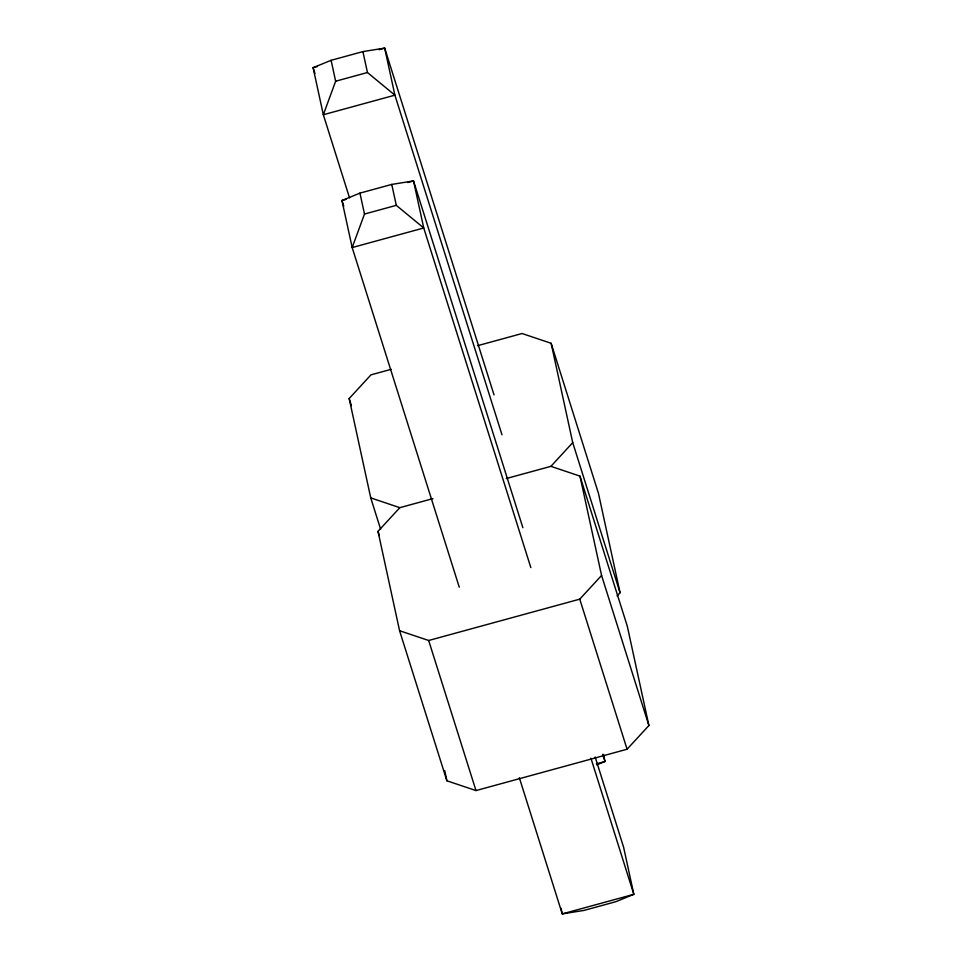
<?xml version="1.0" encoding="UTF-8"?>
<svg xmlns="http://www.w3.org/2000/svg" width="962" height="962" viewBox="0 0 962 962"><rect width="100%" height="100%" fill="white"/><g stroke="black" fill="none" stroke-linecap="round" stroke-linejoin="round"><path stroke-width="1.44" d="M494.023 394.877L384.68 48.1L362.914 51.599L331.096 60.305L335.642 81.217L323.328 114.743L349.531 197.859M522.871 527.705L413.528 180.916L391.75 184.427L359.944 193.121L364.49 214.045L352.176 247.559L459.259 587.181M380.651 529.34L370.743 497.895L349.17 398.545L370.983 374.843L391.125 369.336M506.313 478.535L550.913 466.342L579.978 476.118L627.296 626.19L648.893 725.54L627.08 749.23L475.986 790.572L446.897 780.795L399.579 630.723L378.006 531.361L399.819 507.671L432.924 498.617M550.913 466.342L572.727 442.64L551.142 343.29L522.077 333.513L477.465 345.719M399.579 630.723L428.667 640.488L579.761 599.158L601.575 575.468L579.978 476.118M617.075 595.947L620.045 592.724L598.46 493.362L551.142 343.29M331.096 60.305L313.107 67.677L323.328 114.743L394.901 95.166L384.68 48.1L378.956 49.663M359.944 193.121L341.955 200.505L352.176 247.559L423.749 227.982L413.528 180.916L407.804 182.491M596.693 764.898L605.002 761.495L603.451 754.364M317.4 66.51L313.107 67.677L314.923 73.413M335.642 81.217L367.448 72.523L394.901 95.166L501.984 434.776M346.248 199.326L341.955 200.505L343.759 206.229M364.49 214.045L396.296 205.339L423.749 227.982L530.832 567.604M596.404 763.852L605.002 761.495L602.741 754.34M370.743 497.895L399.819 507.671M572.727 442.64L620.045 592.724M601.575 575.468L648.893 725.54M579.761 599.158L627.08 749.23M595.153 756.986L623.616 847.257L633.838 894.323L615.848 901.695L584.042 910.401L562.265 913.9L519.348 777.765M590.921 758.188L633.838 894.323L562.265 913.9L561.026 908.2M428.667 640.488L475.986 790.572M349.17 398.545L351.419 405.687M378.006 531.361L379.353 535.654M362.914 51.599L367.448 72.523M391.75 184.427L396.296 205.339M444.684 770.562L446.897 780.795"/></g></svg>
